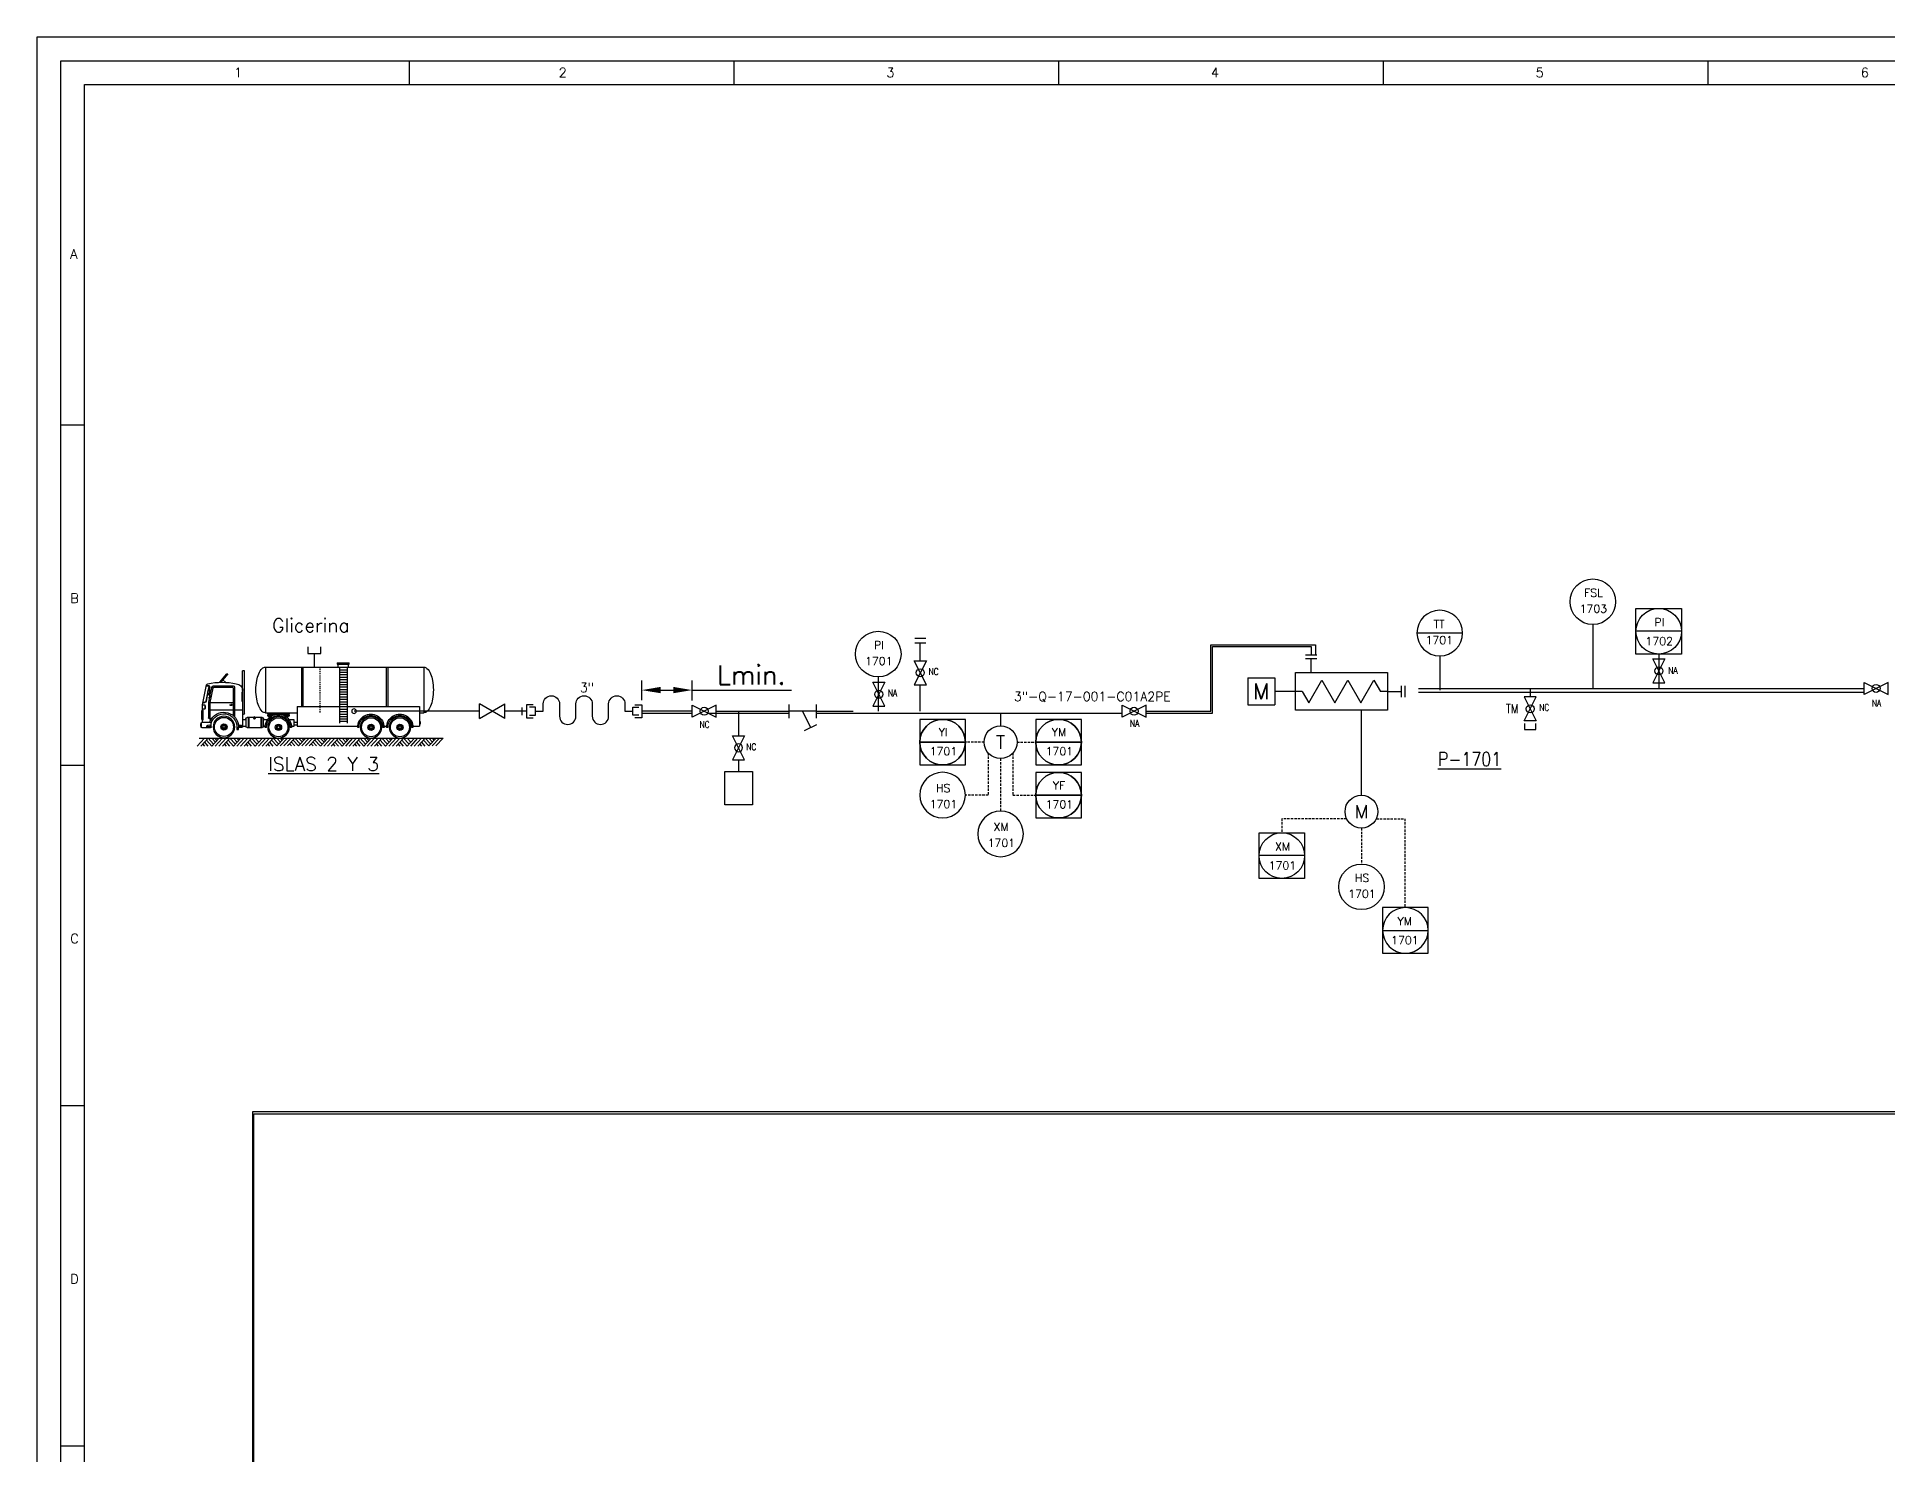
# Model space of a CAD drawing. Header units: millimetres. Extents: x 559 to 3993, y 623 to 920.
# Drawn here: x 1062.5 to 1257.3, y 770.2 to 919.5 of the extents above; entities that cross this region are included whole.
import ezdxf
from ezdxf.enums import TextEntityAlignment as Align

# ---------------------------------------------------------------- set-up
doc = ezdxf.new("R2010")
doc.units = ezdxf.units.MM
doc.linetypes.add('RAYITAS', pattern=[0.375, 0.25, -0.125])
doc.linetypes.add('TRAZOS', pattern=[0.75, 0.5, -0.25])
for name, color, linetype in [('CAJETIN', 1, 'Continuous'), ('CARGACAMIONES', 7, 'Continuous'), ('COTAS', 4, 'Continuous'), ('EQUIPOS', 5, 'Continuous'), ('EQUIPOS 02', 1, 'Continuous'), ('FORMATO', 7, 'Continuous'), ('INSTRUMENTOS', 1, 'Continuous'), ('TEX', 7, 'Continuous'), ('TEX EQUIPOS', 6, 'Continuous'), ('TEXTO-VALVULAS Y ACCESORIOS', 7, 'Continuous'), ('TUBERIA', 5, 'Continuous'), ('TUBERÍA2', 1, 'TRAZOS'), ('VALVULAS Y ACCESORIOS', 1, 'Continuous')]:
    doc.layers.add(name, color=color, linetype=linetype)
doc.layers.add('TUBERÍA3', color=1, linetype='Continuous', true_color=0xff0000)
doc.styles.add('PY', font='ROMANS.shx')
doc.styles.add('PY1', font='ROMANS.shx', dxfattribs={"width": 0.8})
doc.linetypes.add('SEÑAL_MECANICA2', pattern='A,4.411183,["o",PY,S=4.130212,R=360,X=0,Y=-1.374288],0.588817,-0.374158,["",PY,S=2,R=360,X=0,Y=-0.688262],-2.183682', length=7.55784)
doc.dimstyles.new('1-5', dxfattribs={"dimtxt": 2, "dimasz": 2, "dimexe": 1, "dimexo": 0.5, "dimgap": 0.6, "dimtad": 1, "dimdec": 0, "dimlfac": 5, "dimzin": 0, "dimdsep": 46, "dimtxsty": 'PY', "dimcen": 0.7, "dimclrd": 4, "dimclre": 4, "dimclrt": 7, "dimazin": 0, "dimtfac": 1, "dimtdec": 0, "dimtofl": 0, "dimtmove": 0, "dimatfit": 3, "dimfxl": 1, "dimtolj": 1, "dimtzin": 0, "dimarcsym": 0})

# ---------------------------------------------------------------- blocks, each defined once
blk = doc.blocks.new('CAMION CISTERNA ALZ')
at = {"layer": 'CAJETIN', "color": 4, "linetype": 'RAYITAS'}
blk.add_line((38.62, 22.25), (38.62, 7.95), dxfattribs=at)
at = {"layer": 'CARGACAMIONES', "color": 4, "linetype": 'ByBlock'}
for p, q in [((33.2, 23.63), (29.46, 23.63)), ((29.46, 23.13), (29.46, 23.63)), ((33.2, 23.38), (29.46, 23.38)), ((33.2, 23.63), (33.2, 23.13)), ((55.71, 22.25), (6.06, 22.25)), ((6.06, 22.25), (6.06, 7.95)), ((17.4, 22.25), (17.4, 9.88)), ((17.83, 22.25), (17.83, 9.88)), ((33.2, 23.13), (29.46, 23.13)), ((29.73, 23.13), (29.73, 22.25)), ((30.12, 22.09), (30.12, 4.63)), ((32.54, 21.43), (30.12, 21.43)), ((32.54, 20.66), (30.12, 20.66)), ((32.54, 19.89), (30.12, 19.89)), ((32.54, 19.12), (30.12, 19.12)), ((32.54, 18.34), (30.12, 18.34)), ((32.54, 17.57), (30.12, 17.57)), ((32.54, 22.09), (32.54, 4.63)), ((32.91, 22.25), (32.91, 23.13)), ((43.94, 22.25), (43.94, 9.88)), ((44.37, 22.25), (44.37, 9.88)), ((55.71, 22.25), (55.71, 7.95)), ((62.23, 7.75), (62.23, 21.05)), ((62.23, 21.05), (62.83, 21.05)), ((62.83, 14.9), (62.83, 21.05)), ((67.49, 20.16), (69.67, 17.49)), ((67.79, 20.16), (67.49, 20.16)), ((69.97, 17.48), (67.79, 20.16)), ((69.05, 18.25), (68.14, 17.46)), ((32.54, 16.8), (30.12, 16.8)), ((32.54, 16.03), (30.12, 16.03)), ((32.54, 15.26), (30.12, 15.26)), ((32.54, 14.48), (30.12, 14.48)), ((32.54, 13.71), (30.12, 13.71)), ((32.54, 12.94), (30.12, 12.94)), ((32.54, 12.17), (30.12, 12.17)), ((62.83, 15), (62.83, 3.58)), ((62.83, 14.3), (63.22, 14.3)), ((62.83, 13.91), (63.22, 13.91)), ((62.83, 13.51), (63.22, 13.51)), ((62.83, 13.11), (63.22, 13.11)), ((62.83, 12.71), (63.22, 12.71)), ((62.83, 12.32), (63.22, 12.32)), ((62.83, 11.92), (63.22, 11.92)), ((65.41, 15.99), (65.41, 6.68)), ((71.82, 16.39), (65.81, 16.39)), ((65.81, 15.79), (65.81, 7.05)), ((71.82, 15.99), (66.01, 15.99)), ((72.2, 15.68), (73.15, 11.18)), ((72.59, 15.76), (73.06, 13.57)), ((73.06, 13.41), (73.06, 15.39)), ((73.06, 15.39), (73.35, 15.39)), ((73.35, 13.41), (73.06, 13.41)), ((73.09, 13.41), (73.55, 11.22)), ((73.15, 15.39), (73.15, 16.19)), ((73.15, 13.41), (73.15, 12.61)), ((73.15, 12.61), (73.55, 12.61)), ((73.39, 15.36), (73.23, 16.13)), ((73.53, 15.18), (73.32, 16.15)), ((73.35, 15.39), (73.35, 13.41)), ((74.15, 16.49), (73.52, 16.49)), ((74.18, 16.39), (73.52, 16.39)), ((74.2, 11.52), (73.69, 13.95)), ((74.3, 11.54), (73.74, 14.16)), ((75.44, 10.43), (74.12, 16.67)), ((7.45, 7.95), (6.06, 7.95)), ((45.78, 9.88), (7.45, 9.88)), ((7.45, 9.88), (7.45, 3.68)), ((32.54, 11.39), (30.12, 11.39)), ((32.54, 10.62), (30.12, 10.62)), ((32.54, 9.85), (30.12, 9.85)), ((32.54, 9.08), (30.12, 9.08)), ((32.54, 8.3), (30.12, 8.3)), ((32.54, 7.53), (30.12, 7.53)), ((32.54, 6.75), (30.12, 6.75)), ((32.54, 5.99), (30.12, 5.99)), ((45.78, 9.88), (45.78, 3.68)), ((55.71, 7.95), (45.78, 7.95)), ((48.23, 7.85), (48.23, 7.45)), ((54.98, 7.85), (48.23, 7.85)), ((48.23, 7.45), (51.01, 7.45)), ((50.24, 7.25), (48.23, 7.25)), ((48.23, 7.25), (48.23, 6.85)), ((48.23, 6.85), (49.44, 6.85)), ((48.43, 6.85), (48.92, 6.47)), ((48.73, 7.85), (48.73, 7.95)), ((49.32, 7.45), (49.32, 7.25)), ((52.3, 7.45), (54.98, 7.45)), ((54.98, 7.25), (53.07, 7.25)), ((53.87, 6.85), (54.98, 6.85)), ((53.89, 7.45), (53.89, 7.25)), ((54.78, 6.85), (54.34, 6.51)), ((54.49, 7.85), (54.49, 7.95)), ((54.98, 7.45), (54.98, 7.85)), ((54.98, 6.85), (54.98, 7.25)), ((56.27, 3.68), (56.27, 6.06)), ((56.67, 6.46), (58.95, 6.46)), ((56.97, 6.46), (56.97, 3.28)), ((57.17, 6.46), (57.17, 3.28)), ((58.95, 6.46), (58.95, 6.16)), ((59.35, 6.46), (61.44, 6.46)), ((59.35, 6.46), (59.35, 6.16)), ((60.94, 6.46), (60.94, 3.28)), ((61.14, 6.46), (61.14, 3.28)), ((61.83, 6.06), (61.83, 3.68)), ((62.83, 7.35), (62.63, 7.35)), ((62.83, 11.52), (63.22, 11.52)), ((65.41, 8.84), (62.83, 8.84)), ((73.15, 11.12), (65.81, 11.12)), ((73.15, 8.84), (65.81, 8.84)), ((66.1, 10.33), (66.1, 10.53)), ((66.1, 10.53), (66.5, 10.53)), ((66.8, 10.33), (66.1, 10.33)), ((66.8, 10.53), (66.8, 10.33)), ((73.35, 6.16), (72.5, 6.16)), ((72.66, 5.37), (72.66, 5.96)), ((73.15, 11.18), (73.15, 6.16)), ((73.55, 11.22), (73.55, 6.36)), ((74.55, 10.13), (74.55, 9.24)), ((74.64, 10.33), (74.64, 9.14)), ((75.27, 11.22), (74.69, 11.22)), ((75.29, 11.12), (74.69, 11.12)), ((75.44, 10.43), (74.74, 10.43)), ((74.74, 9.04), (75.44, 9.04)), ((75.44, 8.94), (75.24, 8.94)), ((75.44, 8.74), (75.24, 8.74)), ((75.34, 8.74), (75.34, 5.76)), ((75.44, 4.87), (75.44, 10.43)), ((75.44, 8.64), (75.54, 8.64)), ((75.54, 5.86), (75.44, 5.86)), ((75.54, 8.64), (75.54, 5.86)), ((75.64, 8.64), (75.54, 8.64)), ((75.54, 5.86), (75.64, 5.86)), ((75.64, 5.86), (75.64, 8.64)), ((7.15, 4.45), (7.15, 5.08)), ((7.15, 5.08), (7.45, 5.08)), ((7.45, 4.45), (7.15, 4.45)), ((9.49, 3.68), (7.45, 3.68)), ((9.48, 3.28), (9.87, 3.28)), ((17.32, 3.28), (17.72, 3.28)), ((18.22, 3.68), (17.71, 3.68)), ((18.56, 3.68), (17.75, 3.68)), ((18.55, 3.28), (18.94, 3.28)), ((26.39, 3.28), (26.79, 3.28)), ((45.78, 3.68), (26.78, 3.68)), ((32.54, 5.26), (30.12, 5.26)), ((46.74, 4.98), (45.78, 4.98)), ((46.74, 4.12), (45.78, 4.12)), ((46.74, 3.68), (46.74, 5.76)), ((46.74, 5.76), (48.29, 5.76)), ((47.54, 3.68), (46.74, 3.68)), ((47.54, 3.28), (47.93, 3.28)), ((55.02, 5.76), (56.27, 5.76)), ((55.38, 3.28), (55.78, 3.28)), ((56.27, 3.68), (55.77, 3.68)), ((61.44, 3.28), (56.67, 3.28)), ((61.83, 5.76), (62.83, 5.76)), ((62.83, 3.68), (61.83, 3.68)), ((64.12, 3.38), (63.03, 3.38)), ((63.05, 3.58), (63.05, 3.9)), ((63.05, 3.58), (64, 3.58)), ((64, 3.58), (64, 3.9)), ((64.12, 2.68), (64.12, 3.38)), ((64.62, 2.68), (64.12, 2.68)), ((64.62, 3.38), (64.62, 2.68)), ((72.66, 3.48), (72.66, 4.67)), ((72.86, 4.87), (75.64, 4.87)), ((72.86, 3.48), (72.86, 3.88)), ((72.86, 3.48), (74.05, 3.48)), ((75.64, 3.28), (72.86, 3.28)), ((74.05, 3.48), (74.05, 3.88)), ((75.44, 5.76), (75.24, 5.76)), ((75.84, 4.67), (75.84, 3.48)), ((75.84, 4.47), (76.03, 4.47)), ((76.03, 3.68), (75.84, 3.68)), ((76.03, 4.47), (76.03, 3.68))]:
    blk.add_line(p, q, dxfattribs=at)
at = {"layer": 'CARGACAMIONES', "color": 4}
for p, q in [((2.29, -2.48), (0, 0)), ((76.41, 0), (0.04, 0)), ((37.42, -1.23), (38.57, 0)), ((37.99, -1.84), (39.69, 0)), ((41.99, -2.48), (39.7, 0)), ((43.12, -2.48), (40.83, 0)), ((44.25, -2.48), (41.95, 0)), ((45.37, -2.48), (43.08, 0)), ((43.66, -0.62), (44.23, 0)), ((44.22, -1.23), (45.36, 0)), ((44.78, -1.84), (46.49, 0)), ((48.78, -2.48), (46.49, 0)), ((49.9, -2.48), (47.61, 0)), ((3.42, -2.48), (1.13, 0)), ((4.55, -2.48), (2.25, 0)), ((2.83, -0.63), (3.41, 0)), ((3.39, -1.24), (4.53, 0)), ((3.96, -1.85), (5.66, 0)), ((4.49, -2.48), (6.22, -0.61)), ((5.62, -2.49), (6.79, -1.22)), ((7.95, -2.49), (5.66, 0)), ((6.74, -2.49), (7.35, -1.83)), ((9.08, -2.49), (6.79, 0)), ((10.2, -2.49), (7.91, 0)), ((11.33, -2.49), (9.04, 0)), ((10.18, -1.24), (11.32, -0.01)), ((10.74, -1.85), (12.44, -0.01)), ((11.28, -2.49), (13.01, -0.62)), ((12.4, -2.49), (13.57, -1.23)), ((14.74, -2.49), (12.44, -0.01)), ((13.53, -2.49), (14.13, -1.84)), ((15.86, -2.49), (13.57, -0.01)), ((16.99, -2.49), (14.7, -0.01)), ((18.12, -2.49), (15.82, -0.01)), ((16.4, -0.63), (16.98, -0.01)), ((16.96, -1.24), (18.1, -0.01)), ((17.53, -1.85), (19.23, -0.01)), ((18.06, -2.49), (19.79, -0.62)), ((19.19, -2.49), (20.36, -1.23)), ((21.52, -2.49), (19.23, -0.01)), ((20.32, -2.49), (20.92, -1.84)), ((22.65, -2.49), (20.36, -0.01)), ((23.78, -2.5), (21.48, -0.01)), ((24.9, -2.5), (22.61, -0.01)), ((23.2, -0.91), (23.77, -0.28)), ((23.75, -1.25), (24.89, -0.01)), ((24.31, -1.86), (26.02, -0.01)), ((24.85, -2.5), (26.58, -0.62)), ((25.97, -2.5), (27.14, -1.23)), ((28.31, -2.5), (26.02, -0.01)), ((27.1, -2.5), (27.71, -1.84)), ((29.44, -2.5), (27.14, -0.01)), ((30.56, -2.5), (28.27, -0.02)), ((31.69, -2.5), (29.4, -0.02)), ((29.99, -0.77), (30.55, -0.14)), ((30.54, -1.25), (31.68, -0.02)), ((31.1, -1.86), (32.8, -0.02)), ((31.63, -2.5), (33.37, -0.63)), ((32.76, -2.5), (33.93, -1.24)), ((35.09, -2.5), (32.8, -0.02)), ((33.89, -2.5), (34.49, -1.85)), ((36.22, -2.5), (33.93, -0.02)), ((37.35, -2.5), (35.06, -0.02)), ((38.47, -2.5), (36.18, -0.02)), ((36.88, -0.75), (37.44, -0.12)), ((38.52, -2.48), (40.25, -0.61)), ((39.65, -2.48), (40.82, -1.22)), ((40.78, -2.48), (41.38, -1.83)), ((45.32, -2.48), (47.05, -0.61)), ((46.44, -2.48), (47.61, -1.22)), ((47.57, -2.48), (48.17, -1.83)), ((51.03, -2.48), (48.74, 0)), ((52.16, -2.48), (49.87, 0)), ((50.44, -0.63), (51.02, 0)), ((51, -1.24), (52.14, 0)), ((51.57, -1.85), (53.27, 0)), ((52.1, -2.48), (53.83, -0.61)), ((53.23, -2.49), (54.4, -1.22)), ((55.56, -2.49), (53.27, 0)), ((54.36, -2.49), (54.96, -1.83)), ((56.69, -2.49), (54.4, 0)), ((57.82, -2.49), (55.52, 0)), ((58.94, -2.49), (56.65, 0)), ((57.79, -1.24), (58.93, -0.01)), ((58.35, -1.85), (60.06, -0.01)), ((58.89, -2.49), (60.62, -0.62)), ((60.02, -2.49), (61.18, -1.23)), ((62.35, -2.49), (60.06, -0.01)), ((61.14, -2.49), (61.75, -1.84)), ((63.48, -2.49), (61.18, -0.01)), ((64.6, -2.49), (62.31, -0.01)), ((65.73, -2.49), (63.44, -0.01)), ((64.01, -0.63), (64.59, -0.01)), ((64.58, -1.24), (65.72, -0.01)), ((65.14, -1.85), (66.84, -0.01)), ((65.67, -2.49), (67.41, -0.62)), ((66.8, -2.49), (67.97, -1.23)), ((69.13, -2.49), (66.84, -0.01)), ((67.93, -2.49), (68.53, -1.84)), ((70.26, -2.49), (67.97, -0.01)), ((71.39, -2.5), (69.1, -0.01)), ((72.51, -2.5), (70.22, -0.01)), ((70.81, -0.91), (71.38, -0.28)), ((71.36, -1.25), (72.5, -0.01)), ((71.92, -1.86), (73.63, -0.01)), ((72.46, -2.5), (74.19, -0.62)), ((73.59, -2.5), (74.75, -1.23)), ((75.92, -2.5), (73.63, -0.01)), ((74.71, -2.5), (75.32, -1.84)), ((77.05, -2.5), (74.76, -0.01))]:
    blk.add_line(p, q, dxfattribs=at)
at = {"layer": 'CARGACAMIONES', "color": 4, "linetype": 'ByBlock'}
for centre, radius in [((13.55, 3.38), 3.38), ((22.62, 3.38), 3.38), ((51.61, 3.38), 3.38), ((59.15, 6.46), 0.199), ((68.69, 3.48), 3.38), ((13.55, 3.38), 0.794), ((12.95, 3.38), 0.0993), ((13.13, 3.8), 0.0993), ((13.13, 2.96), 0.0993), ((13.55, 3.38), 0.397), ((13.55, 3.98), 0.0993), ((13.55, 2.78), 0.0993), ((13.97, 3.8), 0.0993), ((13.97, 2.96), 0.0993), ((14.14, 3.38), 0.0993), ((22.62, 3.38), 0.794), ((22.02, 3.38), 0.0993), ((22.2, 3.8), 0.0993), ((22.2, 2.96), 0.0993), ((22.62, 3.38), 0.397), ((22.62, 3.98), 0.0993), ((22.62, 2.78), 0.0993), ((23.04, 3.8), 0.0993), ((23.04, 2.96), 0.0993), ((23.21, 3.38), 0.0993), ((51.61, 3.38), 0.794), ((51.01, 3.38), 0.0993), ((51.19, 3.8), 0.0993), ((51.19, 2.96), 0.0993), ((51.61, 3.38), 0.397), ((51.61, 3.98), 0.0993), ((51.61, 2.78), 0.0993), ((52.03, 3.8), 0.0993), ((52.03, 2.96), 0.0993), ((52.2, 3.38), 0.0993), ((68.69, 3.48), 0.794), ((68.09, 3.48), 0.0993), ((68.27, 3.9), 0.0993), ((68.27, 3.06), 0.0993), ((68.69, 3.48), 0.397), ((68.69, 4.07), 0.0993), ((68.69, 2.88), 0.0993), ((69.11, 3.9), 0.0993), ((69.11, 3.06), 0.0993), ((69.28, 3.48), 0.0993)]:
    blk.add_circle(centre, radius, dxfattribs=at)
at = {"layer": 'CARGACAMIONES', "color": 4, "linetype": 'Continuous'}
blk.add_circle((27.95, 8.42), 0.718, dxfattribs=at)
at = {"layer": 'CARGACAMIONES', "color": 4, "linetype": 'ByBlock'}
for centre, radius, start, end in [((20.34, 15.1), 17.24, 170.27274, 180), ((13.25, 16.31), 10.04, 157.51772, 170.27274), ((8.8, 18.15), 5.23, 135.02507, 157.51772), ((6.06, 20.89), 1.36, 90, 135.02507), ((55.71, 20.89), 1.36, 44.97493, 90), ((52.97, 18.15), 5.23, 22.48228, 44.97493), ((48.52, 16.31), 10.04, 9.72726, 22.48228), ((41.43, 15.1), 17.24, 360, 9.72726), ((69.28, -2.39), 19.88, 77.0128, 102.9872), ((69.75, 17.67), 0.0993, 0, 180), ((69.75, 17.67), 0.0993, 180, 0), ((20.34, 15.1), 17.24, 180, 189.72726), ((13.25, 13.88), 10.04, 189.72726, 202.48228), ((48.52, 13.88), 10.04, 337.51772, 350.27274), ((41.43, 15.1), 17.24, 350.27274, 0), ((64.81, 15), 1.99, 90, 180), ((65.81, 15.99), 0.397, 90, 180), ((66.01, 15.79), 0.199, 90, 180), ((71.82, 15.59), 0.794, 11.94418, 90), ((71.82, 15.59), 0.397, 11.94418, 90), ((73.52, 16.19), 0.298, 90, 191.97613), ((73.52, 16.19), 0.199, 90, 191.97613), ((72.36, 14.4), 1.4, 315, 45), ((73.73, 16.59), 0.397, 11.97613, 90), ((8.8, 12.04), 5.23, 202.48228, 224.97493), ((6.06, 9.3), 1.36, 224.97493, 270), ((13.6, 3.38), 4.12, 358.61965, 181.38035), ((13.6, 3.38), 3.72, 358.47242, 181.52758), ((13.55, 3.38), 2.98, 90, 270), ((13.55, 3.38), 2.98, 270, 90), ((22.67, 3.38), 4.12, 358.61965, 181.38035), ((22.67, 3.38), 3.72, 358.47242, 181.52758), ((22.62, 3.38), 2.98, 90, 270), ((22.62, 3.38), 2.98, 270, 90), ((51.66, 3.38), 4.12, 358.61965, 181.38035), ((51.66, 3.38), 3.72, 358.47242, 181.52758), ((51.61, 3.38), 2.98, 90, 270), ((51.61, 3.38), 2.98, 270, 90), ((55.71, 9.3), 1.36, 270, 315.02507), ((56.67, 6.06), 0.397, 90, 180), ((52.97, 12.04), 5.23, 315.02507, 337.51772), ((59.15, 6.16), 0.199, 180, 0), ((61.44, 6.06), 0.397, 0, 90), ((62.63, 7.75), 0.397, 180, 270), ((68.74, 3.48), 4.62, 31.87064, 181.38035), ((68.74, 3.48), 4.12, 17.5788, 181.38035), ((68.69, 3.48), 2.98, 90, 270), ((68.69, 3.48), 2.98, 270, 90), ((72.66, 5.66), 0.298, 270, 90), ((73.35, 6.36), 0.199, 270, 0), ((74.69, 11.62), 0.497, 191.97613, 270), ((74.69, 11.62), 0.397, 191.97613, 270), ((74.74, 10.33), 0.0993, 90, 180), ((74.74, 9.14), 0.0993, 180, 270), ((13.55, 3.38), 0.993, 90, 270), ((13.55, 3.38), 0.993, 270, 90), ((22.62, 3.38), 0.993, 90, 270), ((22.62, 3.38), 0.993, 270, 90), ((51.61, 3.38), 0.993, 90, 270), ((51.61, 3.38), 0.993, 270, 90), ((56.67, 3.68), 0.397, 180, 270), ((61.44, 3.68), 0.397, 270, 0), ((63.03, 3.58), 0.199, 180, 270), ((63.52, 3.42), 0.674, 45, 135), ((68.69, 3.48), 0.993, 90, 270), ((68.69, 3.48), 0.993, 270, 90), ((72.86, 4.67), 0.199, 90, 180), ((72.86, 3.48), 0.199, 180, 270), ((73.45, 3.28), 0.843, 45, 135), ((68.74, 3.48), 4.62, 17.5788, 25.73681), ((75.64, 4.67), 0.199, 0, 90), ((75.64, 3.48), 0.199, 270, 0)]:
    blk.add_arc(centre, radius, start, end, dxfattribs=at)
at = {"layer": 'CARGACAMIONES', "color": 4}
for start, end in [(357.70847, 177.70847), (177.70847, 357.70847)]:
    blk.add_arc((74.79, -1.38), 0.0145, start, end, dxfattribs=at)
blk = doc.blocks.new('VALV GLOB-V')
at = {"layer": 'INSTRUMENTOS', "color": 1, "flags": 128}
blk.add_lwpolyline([(5.7, -1.43), (5.7, 1.43), (0, -1.43), (0, 1.43)], close=True, dxfattribs=at)
at = {"layer": 'INSTRUMENTOS', "color": 1}
blk.add_circle((2.85, 0), 0.95, dxfattribs=at)
at = {"layer": 'INSTRUMENTOS', "color": 7, "linetype": 'SEÑAL_MECANICA2', "style": 'PY'}
blk.add_attdef('REF.', text='', height=2, dxfattribs=at).set_placement((3, -3.37), align=Align.MIDDLE)
blk = doc.blocks.new('*D25')
at = {"layer": 'COTAS', "color": 4, "lineweight": -2, "transparency": 16777216}
for p, q in [((1126.11, 849.72), (1126.11, 851.77)), ((1131.42, 849.68), (1131.42, 851.77)), ((1128.11, 850.77), (1129.42, 850.77)), ((1131.42, 850.77), (1141.86, 850.77))]:
    blk.add_line(p, q, dxfattribs=at)
at = {"layer": 'COTAS', "color": 4, "transparency": 16777216}
for points in [[(1128.11, 851.11), (1128.11, 850.44), (1126.11, 850.77)], [(1129.42, 851.11), (1129.42, 850.44), (1131.42, 850.77)]]:
    blk.add_solid(points, dxfattribs=at)
at = {"layer": 'Defpoints', "color": 0, "transparency": 16777216}
for p in [(1131.42, 850.77), (1126.11, 849.22), (1131.42, 849.18)]:
    blk.add_point(p, dxfattribs=at)
at = {"layer": 'COTAS', "color": 7, "transparency": 16777216, "insert": (1137.64, 852.37), "char_height": 2, "attachment_point": 5, "style": 'PY'}
blk.add_mtext('\\A1;Lmin.', dxfattribs=at)
blk = doc.blocks.new('MANG-VAL')
at = {"layer": 'INSTRUMENTOS', "color": 1}
for p, q in [((0, 1.5), (0, -1.5)), ((6, 0), (0, 0)), ((3, 0), (4.8, -3.6)), ((6, 1.5), (6, -1.5)), ((3.46, -4.27), (6.14, -2.93))]:
    blk.add_line(p, q, dxfattribs=at)
blk = doc.blocks.new('SEÑAL CIR')
at = {"color": 1}
blk.add_circle((0, 5.7), 5.7, dxfattribs=at)
at = {"layer": 'INSTRUMENTOS', "linetype": 'Continuous', "style": 'PY', "flags": 4}
for p in [(0.18, 6.94), (0.13, 2.95)]:
    blk.add_attdef('---', text='', height=2, dxfattribs=at).set_placement(p, align=Align.CENTER)
blk = doc.blocks.new('SEÑAL CIRCU MARCO')
at = {"color": 1, "linetype": 'Continuous', "ltscale": 0.5}
blk.add_line((5.7, 5.7), (-5.7, 5.7), dxfattribs=at)
at = {"color": 1, "flags": 128}
blk.add_lwpolyline([(5.7, 0), (-5.7, 0), (-5.7, 11.4), (5.7, 11.4)], close=True, dxfattribs=at)
at = {"color": 1}
blk.add_circle((0, 5.7), 5.7, dxfattribs=at)
at = {"style": 'PY'}
for tag, p in [('XXX', (0.18, 7.98)), ('YYY', (0.13, 3.24))]:
    blk.add_attdef(tag, text='', height=2, dxfattribs=at).set_placement(p, align=Align.MIDDLE)
blk = doc.blocks.new('MARCO-A1')
at = {"layer": 'FORMATO', "color": 5}
for p, q in [((78.42, 589), (78.42, 584)), ((146.83, 589), (146.83, 584)), ((215.25, 589), (215.25, 584)), ((283.67, 589), (283.67, 584)), ((352.08, 589), (352.08, 584)), ((5, 512.25), (10, 512.25)), ((5, 440.5), (10, 440.5)), ((5, 368.75), (10, 368.75)), ((5, 297), (10, 297))]:
    blk.add_line(p, q, dxfattribs=at)
at = {"layer": 'FORMATO', "color": 1}
blk.add_lwpolyline([(0, 594), (841, 594), (841, 0), (0, 0)], close=True, dxfattribs=at)
at = {"layer": 'FORMATO', "color": 5}
blk.add_lwpolyline([(5, 589), (836, 589), (836, 5), (5, 5)], close=True, dxfattribs=at)
at = {"layer": 'FORMATO', "color": 8, "linetype": 'Continuous'}
blk.add_lwpolyline([(10, 584), (831, 584), (831, 10), (10, 10)], close=True, dxfattribs=at)
at = {"layer": 'FORMATO', "color": 1, "style": 'PY'}
for s, p in [('1', (41.52, 585.5)), ('2', (109.93, 585.5)), ('3', (178.99, 585.5)), ('4', (247.4, 585.5)), ('5', (315.82, 585.5)), ('6', (384.34, 585.5)), ('A', (7, 547.25)), ('B', (7, 474.67)), ('C', (7, 402.92)), ('D', (7, 331.17))]:
    blk.add_text(s, height=2, dxfattribs=at).set_placement(p)
blk = doc.blocks.new('BOMBA VOLUMETRICA')
at = {"layer": 'EQUIPOS', "linetype": 'Continuous'}
for p, q in [((0, -3.12), (0, -0.67)), ((-11.27, -4.05), (-11.27, -8.85)), ((-11.27, -4.05), (-6.47, -4.05)), ((-6.47, -4.05), (-6.47, -8.85)), ((-1.61, -6.45), (-6.47, -6.45)), ((-1.61, -6.45), (-0.45, -8.45)), ((-0.45, -8.45), (1.86, -4.45)), ((1.86, -4.45), (4.17, -8.45)), ((4.17, -8.45), (6.48, -4.45)), ((6.48, -4.45), (8.79, -8.45)), ((8.79, -8.45), (11.1, -4.45)), ((11.1, -4.45), (12.25, -6.45)), ((13.52, -6.45), (12.25, -6.45)), ((13.52, -6.45), (15.97, -6.45)), ((-11.27, -8.85), (-6.47, -8.85))]:
    blk.add_line(p, q, dxfattribs=at)
at = {"layer": 'EQUIPOS', "linetype": 'Continuous', "flags": 128}
blk.add_lwpolyline([(-2.78, -3.12), (13.52, -3.12), (13.52, -9.79), (-2.78, -9.79)], close=True, dxfattribs=at)
at = {"layer": 'VALVULAS Y ACCESORIOS', "ltscale": 0.1}
for p, q in [((1, 0), (-1, 0)), ((1, -0.67), (-1, -0.67)), ((15.97, -7.45), (15.97, -5.45)), ((16.64, -7.45), (16.64, -5.45))]:
    blk.add_line(p, q, dxfattribs=at)
at = {"layer": 'EQUIPOS 02', "style": 'PY'}
blk.add_text('M', height=2.8, dxfattribs=at).set_placement((-8.87, -6.45), align=Align.MIDDLE)
at = {"layer": 'TEX EQUIPOS', "linetype": 'Continuous', "style": 'PY1', "width": 0.8}
blk.add_attdef('REF_EQUIPO', text='', height=3, dxfattribs=at).set_placement((2.35, -13.59), align=Align.MIDDLE_CENTER)

msp = doc.modelspace()

# ---------------------------------------------------------------- linework, layer by layer
at = {"color": 1}
for p, q in [((1226.21, 857.68), (1226.21, 853.05)), ((1212.5, 856.78), (1207.7, 856.78)), ((1091.65, 854.62), (1091.65, 853.19)), ((1210.1, 854.38), (1210.1, 850.76)), ((1233.14, 854.57), (1233.14, 850.95)), ((1151, 852.17), (1151, 848.55)), ((1226.21, 853.05), (1226.21, 850.95)), ((1219.62, 850.95), (1219.62, 850.05)), ((1109.05, 848.55), (1095.83, 848.55)), ((1111.69, 847.79), (1109.05, 849.31)), ((1109.05, 847.79), (1111.69, 849.31)), ((1109.05, 847.79), (1109.05, 849.31)), ((1111.69, 847.79), (1111.69, 849.31)), ((1113.98, 848.54), (1111.69, 848.54)), ((1113.54, 848.14), (1113.54, 848.94)), ((1201.86, 839.69), (1201.86, 848.65))]:
    msp.add_line(p, q, dxfattribs=at)
at = {"color": 4}
for p, q in [((1207.86, 850.56), (1239.33, 850.56)), ((1239.33, 850.56), (1243.45, 850.56)), ((1243.45, 850.56), (1250.88, 850.56)), ((1250.88, 850.56), (1254.75, 850.56)), ((1126.11, 848.34), (1131.42, 848.34)), ((1133.03, 848.34), (1141.58, 848.34)), ((1133.94, 848.34), (1141.58, 848.34)), ((1144.46, 848.34), (1150.06, 848.34)), ((1150.06, 848.34), (1152.32, 848.34)), ((1152.32, 848.34), (1176.66, 848.34)), ((1179.18, 848.34), (1186, 848.34))]:
    msp.add_line(p, q, dxfattribs=at)
at = {"color": 1, "flags": 128}
for points in [[(1090.97, 855.34), (1090.97, 854.62), (1092.33, 854.62), (1092.33, 855.34)], [(1114.7, 849.22), (1113.98, 849.22), (1113.98, 847.85), (1114.7, 847.85)], [(1125.39, 849.22), (1126.11, 849.22), (1126.11, 847.85), (1125.39, 847.85)], [(1219.02, 847.27), (1219.02, 846.64), (1220.22, 846.64), (1220.22, 847.27)]]:
    msp.add_lwpolyline(points, dxfattribs=at)
at = {"color": 4}
msp.add_lwpolyline([(1357.22, 850.56), (1357.22, 806.38), (1085.14, 806.38), (1085.14, 753.73), (1095.11, 753.73)], dxfattribs=at)
at = {"color": 1}
for centre in [(1163.88, 845.29), (1201.86, 837.97)]:
    msp.add_circle(centre, 1.73, dxfattribs=at)
at = {"layer": 'EQUIPOS', "linetype": 'Continuous'}
msp.add_line((1207.86, 850.95), (1239.33, 850.95), dxfattribs=at)
at = {"layer": 'INSTRUMENTOS', "color": 1, "ltscale": 0.1, "flags": 128}
for points in [[(1114.3, 848.13), (1114.92, 848.13), (1114.92, 848.96), (1114.3, 848.96)], [(1125.79, 848.13), (1125.17, 848.13), (1125.17, 848.96), (1125.79, 848.96)]]:
    msp.add_lwpolyline(points, dxfattribs=at)
at = {"layer": 'TUBERIA', "color": 5}
for p, q in [((1186, 848.55), (1186, 855.52)), ((1186, 855.52), (1197.03, 855.52)), ((1197.03, 855.52), (1197.03, 854.46))]:
    msp.add_line(p, q, dxfattribs=at)
at = {"layer": 'TUBERIA', "color": 4}
for p, q in [((1186.17, 848.34), (1186.17, 855.36)), ((1186.17, 855.36), (1196.57, 855.36)), ((1196.57, 855.36), (1196.57, 854.46)), ((1186, 848.34), (1186.17, 848.34))]:
    msp.add_line(p, q, dxfattribs=at)
at = {"layer": 'TUBERIA', "color": 5, "linetype": 'Continuous'}
for p, q in [((1239.33, 850.95), (1250.88, 850.95)), ((1250.88, 850.95), (1254.75, 850.95)), ((1128.92, 848.55), (1126.11, 848.55)), ((1131.42, 848.55), (1128.92, 848.55)), ((1133.94, 848.55), (1141.58, 848.55)), ((1144.46, 848.55), (1148.38, 848.55)), ((1179.18, 848.55), (1186, 848.55))]:
    msp.add_line(p, q, dxfattribs=at)
at = {"layer": 'TUBERIA', "color": 1, "linetype": 'TRAZOS', "ltscale": 0.5}
msp.add_line((1201.86, 836.24), (1201.86, 832.45), dxfattribs=at)
at = {"layer": 'TUBERIA', "color": 4, "linetype": 'Continuous'}
for points in [[(1154.85, 856.24), (1156.01, 856.24)], [(1154.85, 855.75), (1156.01, 855.75)], [(1155.43, 853.86), (1155.43, 855.75)], [(1155.43, 848.55), (1155.43, 851.34)], [(1136.31, 848.55), (1136.31, 845.96)], [(1136.31, 843.44), (1136.31, 842.19)]]:
    msp.add_lwpolyline(points, dxfattribs=at)
at = {"layer": 'TUBERIA', "color": 5, "linetype": 'Continuous'}
msp.add_lwpolyline([(1095.24, 753.85), (1085.3, 753.85), (1085.3, 806.16), (1357.44, 806.16), (1357.44, 850.95)], dxfattribs=at)
at = {"layer": 'TUBERIA', "color": 5, "linetype": 'Continuous', "flags": 128}
msp.add_lwpolyline([(1114.92, 848.55), (1115.74, 848.55), (1115.74, 849.31, -1), (1117.46, 849.31), (1117.46, 848.02, 1), (1119.18, 848.02), (1119.18, 849.31, -1), (1120.91, 849.31), (1120.91, 848.02, 1), (1122.63, 848.02), (1122.63, 849.31, -1), (1124.35, 849.31), (1124.35, 848.55), (1125.17, 848.55)], format="xyb", dxfattribs=at)
at = {"layer": 'TUBERIA', "color": 4, "linetype": 'Continuous'}
msp.add_lwpolyline([(1134.85, 842.19), (1137.76, 842.19), (1137.76, 838.68), (1134.85, 838.68)], close=True, dxfattribs=at)
at = {"layer": 'TUBERÍA2', "ltscale": 0.5}
for points in [[(1162.15, 845.29), (1160.18, 845.29)], [(1162.58, 844.15), (1162.58, 839.71), (1160.18, 839.71)], [(1163.88, 843.56), (1163.88, 838.02)], [(1165.18, 844.15), (1165.18, 839.71), (1167.58, 839.71)], [(1165.61, 845.29), (1167.58, 845.29)]]:
    msp.add_lwpolyline(points, dxfattribs=at)
at = {"layer": 'TUBERÍA2', "color": 1, "ltscale": 0.5}
for points in [[(1200.3, 837.23), (1193.48, 837.23), (1193.48, 835.74)], [(1203.42, 837.23), (1206.43, 837.23), (1206.43, 827.87)]]:
    msp.add_lwpolyline(points, dxfattribs=at)
at = {"layer": 'TUBERÍA3'}
for points in [[(1163.88, 848.34), (1163.88, 847.02)], [(1155.38, 845.29), (1160.18, 845.29)], [(1167.58, 845.29), (1172.38, 845.29)], [(1167.58, 839.7), (1172.38, 839.71)]]:
    msp.add_lwpolyline(points, dxfattribs=at)
for centre in [(1233.14, 856.96), (1157.78, 845.29), (1169.98, 845.29), (1169.98, 839.71)]:
    msp.add_circle(centre, 2.4, dxfattribs=at)

# ---------------------------------------------------------------- block references
at = {"xscale": 0.499409123998651, "yscale": 0.499409123998651, "zscale": 0.499409123998651}
msp.add_blockref('MARCO-A1', (1062.47, 622.89), dxfattribs=at)
at = {"linetype": 'Continuous'}
ref = msp.add_blockref('SEÑAL CIR', (1226.21, 857.68), dxfattribs=dict(at, xscale=0.4210080000000198, yscale=0.4210080000000198, zscale=0.4210080000000198))
ref.add_attrib('---', 'FSL', dxfattribs={"layer": 'INSTRUMENTOS', "color": 7, "linetype": 'Continuous', "height": 0.842, "style": 'PY'}).set_placement((1226.28, 860.6), align=Align.CENTER)
ref.add_attrib('---', '1703', dxfattribs={"layer": 'INSTRUMENTOS', "color": 7, "linetype": 'Continuous', "height": 0.842, "style": 'PY'}).set_placement((1226.26, 858.92), align=Align.CENTER)
ref = msp.add_blockref('SEÑAL CIR', (1210.1, 854.38), dxfattribs=dict(at, xscale=-0.4210080000000744, yscale=0.4210080000000744, zscale=0.4210080000000744))
ref.add_attrib('---', 'TT', dxfattribs={"layer": 'INSTRUMENTOS', "color": 7, "linetype": 'Continuous', "height": 0.842, "style": 'PY'}).set_placement((1210.03, 857.3), align=Align.CENTER)
ref.add_attrib('---', '1701', dxfattribs={"layer": 'INSTRUMENTOS', "color": 7, "linetype": 'Continuous', "height": 0.842, "style": 'PY'}).set_placement((1210.05, 855.62), align=Align.CENTER)
at = {"xscale": 0.4210080000000198, "yscale": 0.4210080000000198, "zscale": 0.4210080000000198}
for p, values in [((1233.14, 854.56), {'XXX': 'PI', 'YYY': '1702'}), ((1193.48, 830.94), {'XXX': 'XM', 'YYY': '1701'})]:
    msp.add_blockref('SEÑAL CIRCU MARCO', p, dxfattribs=at).add_auto_attribs(values)
at = {"linetype": 'Continuous'}
ref = msp.add_blockref('SEÑAL CIR', (1151, 852.17), dxfattribs=dict(at, xscale=0.4210080000000744, yscale=0.4210080000000744, zscale=0.4210080000000744))
ref.add_attrib('---', 'PI', dxfattribs={"layer": 'INSTRUMENTOS', "color": 7, "linetype": 'Continuous', "height": 0.842, "style": 'PY'}).set_placement((1151.08, 855.09), align=Align.CENTER)
ref.add_attrib('---', '1701', dxfattribs={"layer": 'INSTRUMENTOS', "color": 7, "linetype": 'Continuous', "height": 0.842, "style": 'PY'}).set_placement((1151.06, 853.41), align=Align.CENTER)
for p, xscale, yscale, zscale, rotation in [((1155.43, 853.86), 0.4431663157894946, 0.4431663157894946, 0.4431663157894946, 270), ((1233.16, 854.05), 0.4431663157894946, 0.4431663157894946, 0.4431663157894946, 270), ((1151.06, 851.59), 0.4431663157894946, 0.4431663157894946, 0.4431663157894946, 270), ((1219.62, 847.53), 0.4431663157893854, 0.4431663157893854, 0.4431663157893854, 90), ((1136.31, 843.44), -0.4431663157894946, 0.4431663157894946, 0.4431663157894946, 270)]:
    msp.add_blockref('VALV GLOB-V', p, dxfattribs=dict(at, xscale=xscale, yscale=yscale, zscale=zscale, rotation=rotation))
for name, p, xscale, yscale, zscale in [('BOMBA VOLUMETRICA', (1196.58, 854.46), 0.5936109589610009, 0.5936109589610009, 0.5936109589610009), ('VALV GLOB-V', (1254.75, 850.95), 0.4431663157894946, 0.4431663157894946, 0.4431663157894946), ('VALV GLOB-V', (1131.42, 848.55), 0.4431663157894946, 0.4431663157894946, 0.4431663157894946), ('MANG-VAL', (1141.58, 848.55), 0.48, 0.48, 0.48), ('MANG-VAL', (1141.58, 848.55), 0.48, 0.48, 0.48), ('VALV GLOB-V', (1176.66, 848.55), 0.4431663157894946, 0.4431663157894946, 0.4431663157894946)]:
    msp.add_blockref(name, p, dxfattribs=dict(at, xscale=xscale, yscale=yscale, zscale=zscale))
ref = msp.add_blockref('SEÑAL CIRCU MARCO', (1157.78, 847.69), dxfattribs=dict(xscale=-0.4210080000000198, yscale=0.4210080000000198, zscale=0.4210080000000198, rotation=180))
ref.add_attrib('XXX', '1701', dxfattribs={"height": 0.842, "style": 'PY'}).set_placement((1157.86, 844.33), align=Align.MIDDLE)
ref.add_attrib('YYY', 'YI', dxfattribs={"height": 0.842, "style": 'PY'}).set_placement((1157.84, 846.33), align=Align.MIDDLE)
ref = msp.add_blockref('SEÑAL CIRCU MARCO', (1169.98, 847.69), dxfattribs=dict(xscale=-0.4210080000000198, yscale=0.4210080000000198, zscale=0.4210080000000198, rotation=180))
ref.add_attrib('XXX', '1701', dxfattribs={"height": 0.842, "style": 'PY'}).set_placement((1170.06, 844.33), align=Align.MIDDLE)
ref.add_attrib('YYY', 'YM', dxfattribs={"height": 0.842, "style": 'PY'}).set_placement((1170.03, 846.33), align=Align.MIDDLE)
ref = msp.add_blockref('SEÑAL CIR', (1157.78, 842.12), dxfattribs=dict(at, xscale=-0.4210080000000198, yscale=0.4210080000000198, zscale=0.4210080000000198, rotation=180))
ref.add_attrib('---', '1701', dxfattribs={"layer": 'INSTRUMENTOS', "color": 7, "linetype": 'Continuous', "height": 0.842, "style": 'PY'}).set_placement((1157.86, 838.35), align=Align.CENTER)
ref.add_attrib('---', 'HS', dxfattribs={"layer": 'INSTRUMENTOS', "color": 7, "linetype": 'Continuous', "height": 0.842, "style": 'PY'}).set_placement((1157.84, 840.03), align=Align.CENTER)
ref = msp.add_blockref('SEÑAL CIRCU MARCO', (1169.98, 842.11), dxfattribs=dict(xscale=-0.4210080000000198, yscale=0.4210080000000198, zscale=0.4210080000000198, rotation=180))
ref.add_attrib('XXX', '1701', dxfattribs={"height": 0.842, "style": 'PY'}).set_placement((1170.06, 838.74), align=Align.MIDDLE)
ref.add_attrib('YYY', 'YF', dxfattribs={"height": 0.842, "style": 'PY'}).set_placement((1170.03, 840.74), align=Align.MIDDLE)
ref = msp.add_blockref('SEÑAL CIR', (1163.88, 838.02), dxfattribs=dict(at, xscale=-0.4210080000000198, yscale=0.4210080000000198, zscale=0.4210080000000198, rotation=180))
ref.add_attrib('---', '1701', dxfattribs={"layer": 'INSTRUMENTOS', "color": 7, "linetype": 'Continuous', "height": 0.842, "style": 'PY'}).set_placement((1163.96, 834.26), align=Align.CENTER)
ref.add_attrib('---', 'XM', dxfattribs={"layer": 'INSTRUMENTOS', "color": 7, "linetype": 'Continuous', "height": 0.842, "style": 'PY'}).set_placement((1163.93, 835.94), align=Align.CENTER)
ref = msp.add_blockref('SEÑAL CIR', (1201.86, 827.66), dxfattribs=dict(at, xscale=0.4210080000000744, yscale=0.4210080000000744, zscale=0.4210080000000744))
ref.add_attrib('---', 'HS', dxfattribs={"layer": 'INSTRUMENTOS', "color": 7, "linetype": 'Continuous', "height": 0.842, "style": 'PY'}).set_placement((1201.93, 830.58), align=Align.CENTER)
ref.add_attrib('---', '1701', dxfattribs={"layer": 'INSTRUMENTOS', "color": 7, "linetype": 'Continuous', "height": 0.842, "style": 'PY'}).set_placement((1201.91, 828.9), align=Align.CENTER)
ref = msp.add_blockref('SEÑAL CIRCU MARCO', (1206.48, 823.07), dxfattribs=dict(xscale=-0.4210080000000198, yscale=0.4210080000000198, zscale=0.4210080000000198))
ref.add_attrib('XXX', 'YM', dxfattribs={"height": 0.842, "style": 'PY'}).set_placement((1206.41, 826.43), align=Align.MIDDLE)
ref.add_attrib('YYY', '1701', dxfattribs={"height": 0.842, "style": 'PY'}).set_placement((1206.43, 824.44), align=Align.MIDDLE)
at = {"layer": 'INSTRUMENTOS', "color": 252, "linetype": 'Continuous', "xscale": -0.3360000000000218, "yscale": 0.3360000000000218, "zscale": 0.336}
msp.add_blockref('CAMION CISTERNA ALZ', (1105.22, 845.72), dxfattribs=at)

# ---------------------------------------------------------------- texts
at = {"color": 7, "style": 'PY'}
for s, p in [('T', (1163.88, 845.29)), ('M', (1201.86, 837.97))]:
    msp.add_text(s, height=1.4, dxfattribs=at).set_placement(p, align=Align.MIDDLE)
at = {"layer": 'EQUIPOS', "color": 6, "linetype": 'Continuous', "style": 'PY', "width": 0.85}
msp.add_text('%%UP-1701', height=1.44, dxfattribs=at).set_placement((1213.24, 842.78), align=Align.CENTER)
at = {"layer": 'EQUIPOS', "color": 6, "char_height": 1.44, "attachment_point": 2, "style": 'PY'}
for s, insert, width in [('Glicerina', (1091.29, 858.3), 18.9239), ('{\\LISLAS 2 Y 3}', (1092.63, 843.71), 28.792)]:
    msp.add_mtext(s, dxfattribs=dict(at, insert=insert, width=width))
at = {"layer": 'TEX', "color": 7, "attachment_point": 5, "style": 'PY1'}
for s, insert, char_height, width in [('NC', (1156.83, 852.72), 0.714, 10.2133), ('NA', (1234.64, 852.84), 0.714, 10.2133), ('NA', (1152.51, 850.46), 0.714, 10.2133), ('NA', (1256.07, 849.4), 0.714, 10.2133), ('NC', (1132.72, 847.15), 0.714, 10.2133), ('NA', (1177.99, 847.27), 0.714, 10.2133), ('TM', (1217.72, 848.82), 0.96, 13.7297), ('NC', (1221.09, 848.95), 0.714, 10.2133), ('NC', (1137.64, 844.8), 0.714, 10.2133)]:
    msp.add_mtext(s, dxfattribs=dict(at, insert=insert, char_height=char_height, width=width))
at = {"layer": 'TEXTO-VALVULAS Y ACCESORIOS', "style": 'PY'}
for s, p in [('3"', (1120.34, 850.56)), ('3"-Q-17-001-C01A2PE', (1173.54, 849.62))]:
    msp.add_text(s, height=0.96, dxfattribs=at).set_placement(p, align=Align.CENTER)

# ---------------------------------------------------------------- dimensions: what is measured, and where the dimension line sits
at = {"layer": 'COTAS', "color": 1}
dim = msp.add_linear_dim(base=(1131.42, 850.77), p1=(1126.11, 849.22), p2=(1131.42, 849.18), text='Lmin.', dimstyle='1-5', dxfattribs=at)
dim.commit()
dim.dimension.update_dxf_attribs({"geometry": '*D25', "text_midpoint": (1137.64, 852.37)})

doc.saveas('drawing.dxf')
